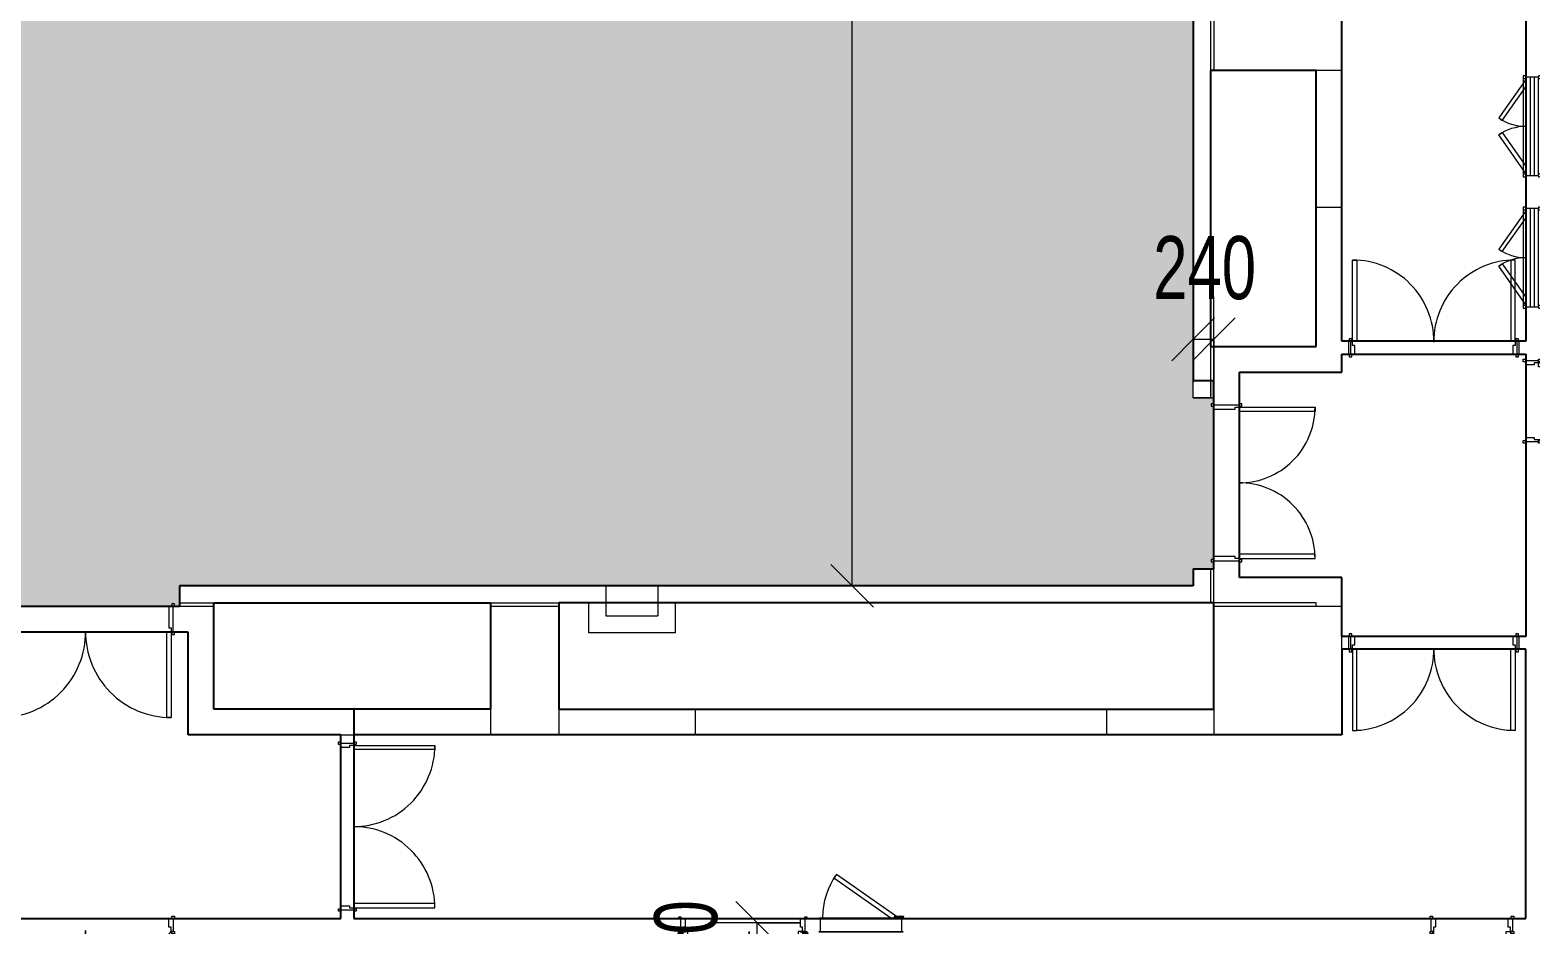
# Model space of a CAD drawing. Header units: millimetres. Extents: x 35540 to 832230, y -10956 to 416550.
# Drawn here: x 61339 to 78889, y 5632 to 16097 of the extents above; entities that cross this region are included whole.
import ezdxf

# ---------------------------------------------------------------- set-up
doc = ezdxf.new("R2010")
doc.units = ezdxf.units.MM
for name, color, linetype, lineweight in [('A-ANNO-DIMS', 211, 'Continuous', 5), ('A-ANNO-DIMS-500', 211, 'Continuous', 5), ('A-AREA-BNDY', 1, 'Continuous', 18), ('A-AREA-PATT', 32, 'Continuous', 5), ('A-DOOR', 31, 'Continuous', 5), ('A-DOOR-FRAM', 31, 'Continuous', 15), ('A-FLOR', 192, 'Continuous', 5), ('A-WALL', 113, 'Continuous', 5), ('S-COLS', 52, 'Continuous', 5)]:
    doc.layers.add(name, color=color, linetype=linetype, lineweight=lineweight)
doc.styles.add('Arial', font='arial.ttf', dxfattribs={"width": 0.7, "height": 737.649701})
doc.dimstyles.new('Linear_-_1_5mm_Arial', dxfattribs={"dimscale": 304.8, "dimtxt": 750, "dimasz": 1.64042, "dimexe": 1.64042, "dimexo": 0.0625, "dimgap": 0.82021, "dimtad": 1, "dimdec": 0, "dimzin": 0, "dimdsep": 46, "dimtxsty": 'Arial', "dimblk1": 'OBLIQUE', "dimblk2": 'OBLIQUE', "dimsah": 1, "dimcen": 0.09, "dimadec": 0, "dimazin": 0, "dimtfac": 1, "dimtdec": 4, "dimtix": 1, "dimtmove": 0, "dimatfit": 3, "dimfxl": 1.64042, "dimfxlon": 1, "dimtvp": 1, "dimtolj": 1, "dimtzin": 0, "dimarcsym": 2})

# ---------------------------------------------------------------- blocks, each defined once
blk = doc.blocks.new('DLN-Double Door-AP - _AP09_ 1100 x 2100 _WH_-14591878-G_F U_F_A_')
at = {"layer": 'A-DOOR'}
for p, q in [((575, 75), (-575, 75)), ((-575, 75), (-575, 25)), ((-575, 25), (-575, -25)), ((-575, 25), (575, 25)), ((575, 25), (575, 75)), ((575, -25), (575, 25)), ((-575, -25), (-575, -75)), ((-575, -25), (575, -25)), ((-575, -75), (575, -75)), ((-550, -75), (-99, -390)), ((-71, -350), (-463, -75)), ((71, -350), (463, -75)), ((550, -75), (99, -390)), ((575, -75), (575, -25)), ((-99, -390), (-71, -350)), ((99, -390), (71, -350))]:
    blk.add_line(p, q, dxfattribs=at)
for centre, start, end in [((-550, -75), 325, 359.9926), ((550, -75), 180.0074, 215)]:
    blk.add_arc(centre, 550, start, end, dxfattribs=at)
at = {"layer": 'A-DOOR-FRAM'}
for p, q in [((-560, 105), (-590, 105)), ((-590, 105), (-590, 75)), ((-590, 75), (-575, 75)), ((-560, 75), (-560, 105)), ((560, 105), (560, 75)), ((590, 105), (560, 105)), ((581, 75), (590, 75)), ((590, 75), (590, 105)), ((-575, -75), (-590, -75)), ((-590, -75), (-590, -105)), ((-590, -105), (-560, -105)), ((-560, -105), (-560, -75)), ((560, -75), (560, -105)), ((560, -105), (590, -105)), ((590, -75), (581, -75)), ((590, -105), (590, -75))]:
    blk.add_line(p, q, dxfattribs=at)
at = {"layer": 'A-DOOR-FRAM', "lineweight": 5}
for p, q in [((560, 105), (-560, 105)), ((-560, -105), (560, -105))]:
    blk.add_line(p, q, dxfattribs=at)
blk = doc.blocks.new('DLN-Double Door__X03_ - _M19_1900 x 2450 _WH_-16954910-G_F U_F_A_')
at = {"layer": 'A-DOOR'}
for p, q in [((-900, -75), (-950, -75)), ((-950, -75), (-950, -1025)), ((-900, -1025), (-900, -75)), ((900, -75), (950, -75)), ((900, -1025), (900, -75)), ((950, -75), (950, -1025)), ((-950, -1025), (-900, -1025)), ((950, -1025), (900, -1025))]:
    blk.add_line(p, q, dxfattribs=at)
for centre, start, end in [((-950, -75), 270, 0.5), ((950, -75), 179.5, 270)]:
    blk.add_arc(centre, 950, start, end, dxfattribs=at)
at = {"layer": 'A-DOOR-FRAM'}
for p, q in [((-960, 105), (-990, 105)), ((-990, 105), (-990, 75)), ((-990, 75), (-960, 75)), ((-925, 75), (-975, 75)), ((-975, 75), (-975, -75)), ((-960, 75), (-960, 105)), ((-925, -25), (-925, 75)), ((925, 75), (925, -25)), ((975, 75), (925, 75)), ((990, 105), (960, 105)), ((960, 105), (960, 75)), ((960, 75), (990, 75)), ((975, -75), (975, 75)), ((990, 75), (990, 105)), ((-960, -75), (-990, -75)), ((-990, -75), (-990, -105)), ((-990, -105), (-960, -105)), ((-975, -75), (-950, -75)), ((-960, -105), (-960, -75)), ((-950, -75), (-950, -25)), ((-950, -25), (-925, -25)), ((925, -25), (950, -25)), ((950, -25), (950, -75)), ((950, -75), (975, -75)), ((990, -75), (960, -75)), ((960, -75), (960, -105)), ((960, -105), (990, -105)), ((990, -105), (990, -75))]:
    blk.add_line(p, q, dxfattribs=at)
blk = doc.blocks.new('DLN-Double Door-AP - _AP09_ 1100 x 2100 _WH_-V1-G_F U_F_A_')
at = {"layer": 'A-DOOR'}
for p, q in [((575, 75), (-575, 75)), ((-575, 75), (-575, 25)), ((-575, 25), (-575, -25)), ((-575, 25), (575, 25)), ((575, 25), (575, 75)), ((575, -25), (575, 25)), ((-575, -25), (-575, -75)), ((-575, -25), (575, -25)), ((-575, -75), (575, -75)), ((-550, -75), (-99, -390)), ((-71, -350), (-463, -75)), ((71, -350), (463, -75)), ((550, -75), (99, -390)), ((575, -75), (575, -25)), ((-99, -390), (-71, -350)), ((99, -390), (71, -350))]:
    blk.add_line(p, q, dxfattribs=at)
for centre, start, end in [((-550, -75), 325, 359.9926), ((550, -75), 180.0074, 215)]:
    blk.add_arc(centre, 550, start, end, dxfattribs=at)
at = {"layer": 'A-DOOR-FRAM'}
for p, q in [((-560, 105), (-590, 105)), ((-590, 105), (-590, 75)), ((-590, 75), (-575, 75)), ((-560, 75), (-560, 105)), ((560, 105), (560, 75)), ((590, 105), (560, 105)), ((575, 75), (590, 75)), ((590, 75), (590, 105)), ((-575, -75), (-590, -75)), ((-590, -75), (-590, -105)), ((-590, -105), (-560, -105)), ((-560, -105), (-560, -75)), ((560, -75), (560, -105)), ((560, -105), (590, -105)), ((590, -75), (575, -75)), ((590, -105), (590, -75))]:
    blk.add_line(p, q, dxfattribs=at)
at = {"layer": 'A-DOOR-FRAM', "lineweight": 5}
for p, q in [((560, 105), (-560, 105)), ((-560, -105), (560, -105))]:
    blk.add_line(p, q, dxfattribs=at)
blk = doc.blocks.new('DLN-Single Door__X01_ - _M05a_ 900 x 2450 _WH_-16935530-G_F U_F_A_')
at = {"layer": 'A-DOOR'}
for p, q in [((-450, 975), (-400, 975)), ((-450, 75), (-450, 975)), ((-400, 975), (-400, 75)), ((-490, 105), (-460, 105)), ((-490, 75), (-490, 105)), ((-460, 75), (-490, 75)), ((-460, 105), (-460, 75)), ((-400, 75), (-450, 75)), ((460, 75), (460, 105)), ((460, 105), (490, 105)), ((490, 75), (460, 75)), ((490, 105), (490, 75)), ((-490, -75), (-460, -75)), ((-490, -105), (-490, -75)), ((-460, -105), (-490, -105)), ((-460, -75), (-460, -105)), ((460, -105), (460, -75)), ((460, -75), (490, -75)), ((490, -105), (460, -105)), ((490, -75), (490, -105))]:
    blk.add_line(p, q, dxfattribs=at)
blk.add_arc((-450, 75), 900, 359.5, 90, dxfattribs=at)
at = {"layer": 'A-DOOR-FRAM'}
for p, q in [((-475, 75), (-450, 75)), ((-475, -75), (-475, 75)), ((-450, 75), (-450, 25)), ((-450, 25), (-425, 25)), ((-425, 25), (-425, -75)), ((425, 25), (450, 25)), ((425, -75), (425, 25)), ((450, 75), (475, 75)), ((450, 25), (450, 75)), ((475, 75), (475, -75)), ((-425, -75), (-475, -75)), ((475, -75), (425, -75))]:
    blk.add_line(p, q, dxfattribs=at)
blk = doc.blocks.new('DLN-Double Door__X03_ - _M19_1900 x 2450 _WH_-16956328-G_F U_F_A_')
at = {"layer": 'A-DOOR'}
for p, q in [((-950, 1025), (-900, 1025)), ((-950, 75), (-950, 1025)), ((-900, 1025), (-900, 75)), ((900, 1025), (900, 75)), ((950, 1025), (900, 1025)), ((950, 75), (950, 1025)), ((-900, 75), (-950, 75)), ((900, 75), (950, 75))]:
    blk.add_line(p, q, dxfattribs=at)
for centre, start, end in [((-950, 75), 359.5, 90), ((950, 75), 90, 180.5)]:
    blk.add_arc(centre, 950, start, end, dxfattribs=at)
at = {"layer": 'A-DOOR-FRAM'}
for p, q in [((-990, 105), (-960, 105)), ((-990, 75), (-990, 105)), ((-960, 75), (-990, 75)), ((-975, 75), (-950, 75)), ((-975, -75), (-975, 75)), ((-960, 105), (-960, 75)), ((-950, 75), (-950, 25)), ((-950, 25), (-925, 25)), ((-925, 25), (-925, -75)), ((925, 25), (950, 25)), ((925, -75), (925, 25)), ((950, 75), (975, 75)), ((950, 25), (950, 75)), ((960, 75), (960, 105)), ((960, 105), (990, 105)), ((990, 75), (960, 75)), ((975, 75), (975, -75)), ((990, 105), (990, 75)), ((-990, -75), (-960, -75)), ((-990, -105), (-990, -75)), ((-960, -105), (-990, -105)), ((-925, -75), (-975, -75)), ((-960, -75), (-960, -105)), ((975, -75), (925, -75)), ((960, -105), (960, -75)), ((960, -75), (990, -75)), ((990, -105), (960, -105)), ((990, -75), (990, -105))]:
    blk.add_line(p, q, dxfattribs=at)
blk = doc.blocks.new('DLN-Access Panel__AP02_ - _AP02_ 900 x 1100 _WH_-14685773-G_F U_F_A_')
at = {"layer": 'A-DOOR'}
for p, q in [((-490, 85), (490, 85)), ((-490, 75), (-490, 85)), ((490, 75), (-490, 75)), ((490, 85), (490, 75)), ((-465, -95), (-503, -95)), ((-503, -95), (-503, -100)), ((-503, -100), (-465, -100)), ((-490, -75), (490, -75)), ((-490, -85), (-490, -75)), ((490, -85), (-490, -85)), ((-465, -85), (-465, -97)), ((-450, -97), (-450, -85)), ((-405, -95), (-443, -95)), ((-443, -95), (-443, -100)), ((-443, -100), (-405, -100)), ((-436, -85), (-421, -95)), ((-414, -100), (287, -591)), ((-405, -85), (-405, -97)), ((-390, -97), (-390, -85)), ((316, -550), (-349, -85)), ((490, -75), (490, -85)), ((287, -591), (316, -550))]:
    blk.add_line(p, q, dxfattribs=at)
for centre, radius, start, end in [((-458, -97), 7.5, 199.4712, 360), ((-458, -97), 7.5, 180, 0), ((-458, -97), 2, 180, 360), ((-398, -97), 7.5, 199.4712, 360), ((-398, -97), 7.5, 180, 0), ((-398, -97), 2, 180, 360), ((-450, -75), 900, 325, 359.3465)]:
    blk.add_arc(centre, radius, start, end, dxfattribs=at)
at = {"layer": 'A-DOOR-FRAM', "lineweight": 5}
for p, q in [((-475, -75), (-475, 75)), ((475, 75), (475, -75))]:
    blk.add_line(p, q, dxfattribs=at)
blk = doc.blocks.new('DLN-Double Door__X03_ - _M52_1800 x 2450 _WH_-16954923-G_F U_F_A_')
at = {"layer": 'A-DOOR'}
for p, q in [((-835, -150), (-885, -150)), ((-885, -150), (-885, -1035)), ((-835, -1035), (-835, -150)), ((835, -150), (885, -150)), ((835, -1035), (835, -150)), ((885, -150), (885, -1035)), ((-885, -1035), (-835, -1035)), ((885, -1035), (835, -1035))]:
    blk.add_line(p, q, dxfattribs=at)
for centre, start, end in [((-885, -150), 270, 0.5), ((885, -150), 179.5, 270)]:
    blk.add_arc(centre, 885, start, end, dxfattribs=at)
at = {"layer": 'A-DOOR-FRAM'}
for p, q in [((-895, 180), (-925, 180)), ((-925, 180), (-925, 150)), ((-895, 150), (-895, 180)), ((925, 180), (895, 180)), ((895, 180), (895, 150)), ((925, 150), (925, 180)), ((-925, 150), (-895, 150)), ((-860, 150), (-910, 150)), ((-910, 150), (-910, -150)), ((-860, -100), (-860, 150)), ((860, 150), (860, -100)), ((910, 150), (860, 150)), ((895, 150), (925, 150)), ((910, -150), (910, 150)), ((-895, -150), (-925, -150)), ((-925, -150), (-925, -180)), ((-910, -150), (-885, -150)), ((-895, -180), (-895, -150)), ((-885, -150), (-885, -100)), ((-885, -100), (-860, -100)), ((860, -100), (885, -100)), ((885, -100), (885, -150)), ((885, -150), (910, -150)), ((925, -150), (895, -150)), ((895, -150), (895, -180)), ((925, -180), (925, -150)), ((-925, -180), (-895, -180)), ((895, -180), (925, -180))]:
    blk.add_line(p, q, dxfattribs=at)
blk = doc.blocks.new('DLN-Double Door__X03_ - _M18_2000 x 2450 _WH_-16954924-G_F U_F_A_')
at = {"layer": 'A-DOOR'}
for p, q in [((-950, -150), (-1000, -150)), ((-1000, -150), (-1000, -1150)), ((-950, -1150), (-950, -150)), ((950, -150), (1000, -150)), ((950, -1150), (950, -150)), ((1000, -150), (1000, -1150)), ((-1000, -1150), (-950, -1150)), ((1000, -1150), (950, -1150))]:
    blk.add_line(p, q, dxfattribs=at)
for centre, start, end in [((-1000, -150), 270, 0.5), ((1000, -150), 179.5, 270)]:
    blk.add_arc(centre, 1000, start, end, dxfattribs=at)
at = {"layer": 'A-DOOR-FRAM'}
for p, q in [((-1010, 180), (-1040, 180)), ((-1040, 180), (-1040, 150)), ((-1010, 150), (-1010, 180)), ((1040, 180), (1010, 180)), ((1010, 180), (1010, 150)), ((1040, 150), (1040, 180)), ((-1040, 150), (-1010, 150)), ((-975, 150), (-1025, 150)), ((-1025, 150), (-1025, -150)), ((-975, -100), (-975, 150)), ((975, 150), (975, -100)), ((1025, 150), (975, 150)), ((1010, 150), (1040, 150)), ((1025, -150), (1025, 150)), ((-1010, -150), (-1040, -150)), ((-1040, -150), (-1040, -180)), ((-1025, -150), (-1000, -150)), ((-1010, -180), (-1010, -150)), ((-1000, -150), (-1000, -100)), ((-1000, -100), (-975, -100)), ((975, -100), (1000, -100)), ((1000, -100), (1000, -150)), ((1000, -150), (1025, -150)), ((1040, -150), (1010, -150)), ((1010, -150), (1010, -180)), ((1040, -180), (1040, -150)), ((-1040, -180), (-1010, -180)), ((1010, -180), (1040, -180))]:
    blk.add_line(p, q, dxfattribs=at)
blk = doc.blocks.new('DLN-Double Door__X03_ - _M47_2000 x 2450 _WH_-16954904-G_F U_F_A_')
at = {"layer": 'A-DOOR'}
for p, q in [((-1819, 649), (-1790, 690)), ((-1040, 103), (-1819, 649)), ((-1790, 690), (-971, 116)), ((1790, 690), (971, 116)), ((1040, 103), (1819, 649)), ((1819, 649), (1790, 690)), ((-1000, 75), (-1010, 82)), ((-971, 116), (-1000, 75)), ((971, 116), (1000, 75)), ((1000, 75), (1010, 82))]:
    blk.add_line(p, q, dxfattribs=at)
for centre, start, end in [((-1000, 75), 359.5, 145), ((1000, 75), 35, 180.5)]:
    blk.add_arc(centre, 1000, start, end, dxfattribs=at)
at = {"layer": 'A-DOOR-FRAM'}
for p, q in [((-1040, 105), (-1010, 105)), ((-1040, 75), (-1040, 105)), ((-1010, 75), (-1040, 75)), ((-1025, 75), (-1000, 75)), ((-1025, -75), (-1025, 75)), ((-1010, 105), (-1010, 75)), ((-1000, 75), (-1000, 25)), ((-1000, 25), (-975, 25)), ((-975, 25), (-975, -75)), ((975, 25), (1000, 25)), ((975, -75), (975, 25)), ((1000, 75), (1025, 75)), ((1000, 25), (1000, 75)), ((1010, 75), (1010, 105)), ((1010, 105), (1040, 105)), ((1040, 75), (1010, 75)), ((1025, 75), (1025, -75)), ((1040, 105), (1040, 75)), ((-1040, -75), (-1010, -75)), ((-1040, -105), (-1040, -75)), ((-1010, -105), (-1040, -105)), ((-975, -75), (-1025, -75)), ((-1010, -75), (-1010, -105)), ((1025, -75), (975, -75)), ((1010, -105), (1010, -75)), ((1010, -75), (1040, -75)), ((1040, -105), (1010, -105)), ((1040, -75), (1040, -105))]:
    blk.add_line(p, q, dxfattribs=at)
blk = doc.blocks.new('M_Double-Uneven - 850 X 600 X 2150 _M53_-18821348-G_F U_F_A_')
at = {"layer": 'A-DOOR', "lineweight": 15}
for p, q in [((-1348, 75), (-1298, 75)), ((-1348, -76), (-1348, 75)), ((-1298, 75), (-1298, -24)), ((52, 75), (102, 75)), ((52, -24), (52, 75)), ((102, 75), (102, -76)), ((-1323, -24), (-1323, -76)), ((-1298, -24), (-1323, -24)), ((-1323, -75), (-1323, -873)), ((-1323, -75), (-1272, -75)), ((-1272, -75), (-1272, -874)), ((26, -75), (26, -725)), ((77, -75), (26, -75)), ((77, -24), (52, -24)), ((77, -76), (77, -24)), ((77, -75), (77, -725)), ((-1323, -873), (-1297, -873)), ((77, -725), (26, -725))]:
    blk.add_line(p, q, dxfattribs=at)
at = {"layer": 'A-DOOR'}
for p, q in [((-1348, -96), (-1385, -96)), ((-1385, -96), (-1385, -101)), ((-1385, -101), (-1348, -101)), ((-1295, -76), (-1348, -76)), ((-1348, -76), (-1348, -99)), ((-1333, -99), (-1333, -81)), ((-1333, -81), (-1295, -81)), ((-1295, -81), (-1295, -76)), ((102, -76), (49, -76)), ((49, -76), (49, -81)), ((49, -81), (87, -81)), ((87, -81), (87, -99)), ((102, -99), (102, -76)), ((140, -96), (102, -96)), ((102, -101), (140, -101)), ((140, -101), (140, -96))]:
    blk.add_line(p, q, dxfattribs=at)
for centre, radius, start, end in [((-1340, -99), 7.5, 199.4712, 360), ((-1340, -99), 7.5, 180, 360), ((-1340, -99), 2, 180, 360), ((-1348, -75), 800, 271.7908, 0), ((102, -75), 650, 180, 267.7958), ((94, -99), 7.5, 180, 340.5288), ((94, -99), 7.5, 180, 0), ((94, -99), 2, 180, 0)]:
    blk.add_arc(centre, radius, start, end, dxfattribs=at)
at = {"layer": 'A-DOOR-FRAM'}
for p, q in [((-1373, 96), (-1348, 96)), ((-1373, 76), (-1373, 96)), ((-1348, 76), (-1373, 76)), ((-1348, 96), (-1348, 76)), ((102, 76), (102, 96)), ((102, 96), (127, 96)), ((127, 76), (102, 76)), ((127, 96), (127, 76)), ((-1373, -76), (-1348, -76)), ((-1373, -96), (-1373, -76)), ((102, -76), (127, -76)), ((127, -76), (127, -96))]:
    blk.add_line(p, q, dxfattribs=at)
blk = doc.blocks.new('DIMBLOCK26-G_F U_F_A_')
at = {"layer": 'A-ANNO-DIMS-500'}
for p, q in [((70960, 29867), (70710, 30117)), ((70460, 29867), (71460, 29867)), ((70960, 29867), (70460, 29867)), ((70960, 9597), (70960, 29867)), ((70960, 29867), (71210, 29617)), ((70960, 9597), (70710, 9847)), ((70460, 9597), (71460, 9597)), ((70960, 9597), (70460, 9597)), ((70960, 9597), (71210, 9347))]:
    blk.add_line(p, q, dxfattribs=at)
at = {"layer": 'A-ANNO-DIMS-500', "color": 0, "insert": (69753, 18752), "char_height": 737.6, "width": 2353.85, "attachment_point": 1, "rotation": 90, "line_spacing_factor": 0.938532, "style": 'Arial'}
blk.add_mtext('20270', dxfattribs=at)
blk = doc.blocks.new('_Oblique')
at = {"color": 0, "linetype": 'ByBlock', "lineweight": -2}
blk.add_line((-0.5, -0.5), (0.5, 0.5), dxfattribs=at)
blk = doc.blocks.new('DIMBLOCK27-G_F U_F_A_')
at = {"layer": 'A-ANNO-DIMS-500'}
for p, q in [((74949, 12981), (74949, 11981)), ((74949, 12481), (74949, 12981)), ((75189, 11981), (75189, 12981)), ((74949, 12481), (75199, 12731)), ((75189, 12481), (75439, 12731)), ((74949, 12481), (74699, 12231)), ((75189, 12481), (74939, 12231)), ((74949, 12481), (75189, 12481)), ((75189, 12481), (75189, 11981))]:
    blk.add_line(p, q, dxfattribs=at)
at = {"layer": 'A-ANNO-DIMS-500', "color": 0, "insert": (74481, 13688), "char_height": 737.6, "width": 1412.31, "attachment_point": 1, "line_spacing_factor": 0.938532, "style": 'Arial'}
blk.add_mtext('240', dxfattribs=at)
blk = doc.blocks.new('DIMBLOCK54-G_F U_F_A_')
at = {"layer": 'A-ANNO-DIMS-500'}
for p, q in [((69848, 5657), (69598, 5907)), ((70348, 5657), (69348, 5657)), ((69848, 4957), (69848, 5657)), ((69848, 5657), (70098, 5407)), ((69848, 5657), (70348, 5657)), ((69848, 4957), (69598, 5207)), ((70348, 4957), (69348, 4957)), ((69848, 4957), (70098, 4707)), ((69848, 4957), (70348, 4957))]:
    blk.add_line(p, q, dxfattribs=at)
at = {"layer": 'A-ANNO-DIMS-500', "color": 0, "insert": (68642, 4719), "char_height": 737.6, "width": 1412.31, "attachment_point": 1, "rotation": 90, "line_spacing_factor": 0.938532, "style": 'Arial'}
blk.add_mtext('700', dxfattribs=at)

msp = doc.modelspace()

# ---------------------------------------------------------------- hatches: boundary and pattern name
at = {"layer": 'A-AREA-PATT'}
h = msp.add_hatch(color=231, dxfattribs=at)
h.paths.add_polyline_path([(51158.1, 9357.5), (52476.8, 9362), (52476.8, 9387.5), (52506.8, 9387.5), (52506.8, 9357.5), (52541.8, 9357.5), (52541.8, 9597.5), (57189.3, 9597.5), (57189.3, 9607.5), (57669.3, 9607.5), (57674.3, 9597.5), (60889.3, 9597.5), (60889.3, 9357.5), (60949.3, 9357.5), (60949.3, 9387.5), (60979.3, 9387.5), (60979.3, 9357.5), (62999.3, 9359), (62999.3, 9387.5), (63029.3, 9387.5), (63029.3, 9357.5), (63089.3, 9357.5), (63089.3, 9597.5), (74949.3, 9597.8), (74949.3, 9797.5), (75189.3, 9797.5), (75189.3, 9877.5), (75159.3, 9877.5), (75159.3, 9907.5), (75189.3, 9907.5), (75189.3, 11697.5), (75159.3, 11697.5), (75159.8, 11727.5), (75189.3, 11727.5), (75189.3, 11997.5), (75149.3, 11997.5), (75149.3, 11797.5), (74949.3, 11797.5), (74949.3, 27667.5), (75149.3, 27667.5), (75149.3, 27467.5), (75189.3, 27467.5), (75189.3, 27732.5), (75159.3, 27732.5), (75159.3, 27762.5), (75189.3, 27762.5), (75189.3, 29552.5), (75159.3, 29552.5), (75159.3, 29582.5), (75189.3, 29582.5), (75189.3, 29667.5), (74949.3, 29667.5), (74944.3, 29857.5), (73979.3, 29857.5), (73979.3, 29867.5), (62529.3, 29867.5), (62529.3, 29837.5), (62499.3, 29837.5), (62499.3, 29867.5), (60479.3, 29867.5), (60477.5, 29837.5), (60449.3, 29837.5), (60449.3, 29867.5), (52539.2, 29867.7), (52539.3, 30107.4), (52479.3, 30107.4), (52478, 30077.5), (52449.3, 30077.5), (52449.3, 30107.4), (50438.8, 30107.5), (50438.8, 29867.5), (43589.3, 29867.5), (43589.3, 30107.5), (43554.3, 30107.5), (43550.3, 30077.5), (43524.3, 30077.5), (43524.3, 30107.5), (42254.3, 30107.5), (42254.3, 30077.5), (42224.3, 30077.5), (42224.3, 30107.5), (42189.3, 30107.5), (42189.3, 29867.5), (41679.3, 29866.6), (41679.4, 9597.5), (42150.3, 9597.5), (42150.3, 9357.5), (42185.3, 9357.5), (42185.3, 9387.5), (42215.3, 9387.5), (42215.3, 9357.5), (43485.3, 9357.5), (43485.3, 9387.5), (43515.3, 9387.5), (43515.3, 9357.5), (43550.3, 9357.5), (43550.3, 9597.5), (44076.5, 9597.5), (44082, 9357.5), (44091.5, 9357.5), (44091.5, 9387.5), (44141.5, 9384.7), (44141.5, 9357.5), (48261.5, 9361.2), (48261.5, 9387.5), (48311.5, 9387.5), (48311.5, 9357.5), (48326.5, 9357.5), (48326.5, 9597.5), (50361.8, 9597.5), (50367.4, 9357.5), (50426.8, 9357.5), (50426.8, 9387.5), (50456.8, 9387.5), (50456.8, 9357.5), (50491.8, 9357.5)], flags=0)
h.paths.add_polyline_path([(41819.4, 11718.6), (41685.4, 11724.5), (41685.4, 11747.5), (41819.4, 11743.1), (41819.4, 11719.5)], flags=0)
h.paths.add_polyline_path([(41819.4, 17718.6), (41685.4, 17724.5), (41685.4, 17747.5), (41819.4, 17743.1), (41819.4, 17719.5)], flags=0)
h.paths.add_polyline_path([(41819.4, 21718.6), (41685.4, 21724.5), (41685.4, 21747.5), (41819.4, 21743.1), (41819.4, 21719.5)], flags=0)
h.paths.add_polyline_path([(41819.4, 27718.6), (41685.4, 27724.5), (41685.4, 27747.5), (41819.4, 27743.1), (41819.4, 27719.5)], flags=0)

# ---------------------------------------------------------------- linework, layer by layer
at = {"layer": 'A-AREA-BNDY', "color": 7, "lineweight": 25}
for p, q in [((74949.3, 27467.5), (74949.3, 11997.5)), ((76689.3, 12457.5), (76689.3, 25957.5)), ((78839.3, 25957.5), (78839.3, 12457.5)), ((76389.3, 15624.2), (75149.3, 15624.2)), ((75149.3, 15624.2), (75149.3, 12397.5)), ((76389.3, 12397.5), (76389.3, 15624.2)), ((75149.3, 12397.5), (76389.3, 12397.5)), ((78839.3, 12457.5), (76689.3, 12457.5)), ((76689.3, 12097.5), (76689.3, 12307.5)), ((76689.3, 12307.5), (78839.3, 12307.5)), ((78839.3, 12307.5), (78839.3, 9007.5)), ((74949.3, 11997.5), (75189.3, 11997.5)), ((75189.3, 9797.5), (75189.3, 11997.5)), ((75489.3, 9697.5), (75489.3, 12097.5)), ((75489.3, 12097.5), (76689.3, 12097.5)), ((74949.3, 9797.5), (75189.3, 9797.5)), ((74949.3, 9797.5), (74949.3, 9597.5)), ((76689.3, 9697.5), (75489.3, 9697.5)), ((76689.3, 9007.5), (76689.3, 9697.5)), ((74949.3, 9597.5), (63089.3, 9597.5)), ((63089.3, 9597.5), (63089.3, 9357.5)), ((63089.3, 9357.5), (60889.3, 9357.5)), ((63489.3, 9397.5), (66726.8, 9397.5)), ((63489.3, 8157.5), (63489.3, 9397.5)), ((66726.8, 9397.5), (66726.8, 8157.5)), ((67526.8, 9397.5), (67526.8, 8157.5)), ((75189.3, 9397.5), (67526.8, 9397.5)), ((75189.3, 8157.5), (75189.3, 9397.5)), ((63189.3, 9057.5), (60789.3, 9057.5)), ((63189.3, 7857.5), (63189.3, 9057.5)), ((78839.3, 9007.5), (76689.3, 9007.5)), ((78839.3, 8857.5), (76689.3, 8857.5)), ((76689.3, 8857.5), (76689.3, 7857.5)), ((78839.3, 5707.5), (78839.3, 8857.5)), ((66726.8, 8157.5), (63489.3, 8157.5)), ((67526.8, 8157.5), (75189.3, 8157.5)), ((64976.8, 7857.5), (63189.3, 7857.5)), ((64976.8, 5707.5), (64976.8, 7857.5)), ((65126.8, 7857.5), (65126.8, 5707.5)), ((76689.3, 7857.5), (65126.8, 7857.5)), ((59814.3, 5707.5), (64976.8, 5707.5)), ((65126.8, 5707.5), (78839.3, 5707.5))]:
    msp.add_line(p, q, dxfattribs=at)
at = {"layer": 'A-FLOR'}
for p, q in [((76774.3, 12457.5), (76689.3, 12457.5)), ((76764.3, 12307.5), (76689.3, 12307.5)), ((76764.3, 12457.5), (76764.3, 12307.5)), ((76814.3, 12457.5), (78714.3, 12457.5)), ((78839.3, 12457.5), (78754.3, 12457.5)), ((78764.3, 12307.5), (78764.3, 12457.5)), ((78839.3, 12307.5), (78764.3, 12307.5)), ((75189.3, 11792.5), (74949.3, 11792.5)), ((75189.3, 9942.5), (75189.3, 11662.5)), ((75149.3, 9797.5), (75189.3, 9797.5)), ((61014.3, 9357.5), (62964.3, 9357.5)), ((63089.3, 9357.5), (63089.3, 9397.5)), ((76689.3, 9007.5), (76764.3, 9007.5)), ((76764.3, 9007.5), (76764.3, 8857.5)), ((78764.3, 8857.5), (78764.3, 9007.5)), ((78764.3, 9007.5), (78839.3, 9007.5)), ((76774.3, 8857.5), (76689.3, 8857.5)), ((76814.3, 8857.5), (78714.3, 8857.5)), ((78839.3, 8857.5), (78754.3, 8857.5)), ((65126.8, 7732.5), (65126.8, 5832.5)), ((69004.3, 5707.5), (70354.3, 5707.5))]:
    msp.add_line(p, q, dxfattribs=at)
at = {"layer": 'A-WALL', "lineweight": 18}
for p, q in [((74949.3, 11797.5), (74949.3, 27667.5)), ((75149.3, 27667.5), (75149.3, 11797.5)), ((78839.3, 15560), (78839.3, 22493)), ((78839.3, 14380), (78839.3, 14025)), ((76389.3, 12397.5), (76389.3, 14024.2)), ((76689.3, 14024.2), (76689.3, 12457.5)), ((78839.3, 12845), (78839.3, 12457.5)), ((75189.3, 12397.5), (76389.3, 12397.5)), ((75189.3, 12397.5), (75189.3, 11727.5)), ((76689.3, 12307.5), (76689.3, 12097.5)), ((78839.3, 12307.5), (78839.3, 12247.5)), ((76689.3, 12097.5), (75489.3, 12097.5)), ((75489.3, 12097.5), (75489.3, 11727.5)), ((75149.3, 11797.5), (74949.3, 11797.5)), ((78839.3, 11267.5), (78839.3, 9007.5)), ((75189.3, 9397.5), (75189.3, 9877.5)), ((75489.3, 9697.5), (75489.3, 9877.5)), ((75149.3, 9797.5), (74949.3, 9797.5)), ((74949.3, 9597.5), (74949.3, 9797.5)), ((75149.3, 9797.5), (75149.3, 9397.5)), ((75489.3, 9697.5), (76389.3, 9697.5)), ((63089.3, 9597.5), (68076.8, 9597.5)), ((63089.3, 9597.5), (63089.3, 9397.5)), ((68076.8, 9597.5), (68076.8, 9247.5)), ((74949.3, 9597.5), (68686.8, 9597.5)), ((68686.8, 9597.5), (68686.8, 9247.5)), ((63489.3, 9357.5), (63029.3, 9357.5)), ((63089.3, 9397.5), (68076.8, 9397.5)), ((63489.3, 9357.5), (63489.3, 8157.5)), ((67876.8, 9047.5), (67876.8, 9397.5)), ((75149.3, 9397.5), (68686.8, 9397.5)), ((68886.8, 9397.5), (68886.8, 9047.5)), ((76389.3, 9397.5), (75189.3, 9397.5)), ((68076.8, 9247.5), (68686.8, 9247.5)), ((63029.3, 9057.5), (63189.3, 9057.5)), ((63189.3, 7857.5), (63189.3, 9057.5)), ((68886.8, 9047.5), (67876.8, 9047.5)), ((78839.3, 8857.5), (78839.3, 5707.5)), ((65126.8, 8157.5), (63489.3, 8157.5)), ((65134.3, 7857.5), (65134.3, 8157.5)), ((69126.8, 8157.5), (73939.3, 8157.5)), ((63189.3, 7857.5), (65126.8, 7857.5)), ((64976.8, 7857.5), (64976.8, 7772.5)), ((65126.8, 7857.5), (65126.8, 7772.5)), ((73939.3, 7857.5), (69126.8, 7857.5)), ((64976.8, 5707.5), (64976.8, 5792.5)), ((65126.8, 5707.5), (65126.8, 5792.5)), ((64976.8, 5707.5), (63029.3, 5707.5)), ((68954.3, 5707.5), (65126.8, 5707.5)), ((70404.3, 5707.5), (70571.8, 5707.5)), ((71551.8, 5707.5), (77719.3, 5707.5)), ((78839.3, 5707.5), (78699.3, 5707.5))]:
    msp.add_line(p, q, dxfattribs=at)
at = {"layer": 'A-WALL', "color": 253, "lineweight": 20}
for p, q in [((76389.3, 14024.2), (76389.3, 15624.2)), ((76689.3, 14024.2), (76689.3, 15624.2)), ((76389.3, 14024.2), (76689.3, 14024.2)), ((76389.3, 9697.5), (76689.3, 9697.5)), ((76689.3, 9697.5), (76689.3, 9357.5)), ((76389.3, 9357.5), (76389.3, 9397.5)), ((65126.8, 7857.5), (65126.8, 8157.5)), ((65126.8, 8157.5), (66726.8, 8157.5)), ((69126.8, 8157.5), (67526.8, 8157.5)), ((69126.8, 7857.5), (69126.8, 8157.5)), ((73939.3, 7857.5), (73939.3, 8157.5)), ((73939.3, 8157.5), (75189.3, 8157.5)), ((65126.8, 7857.5), (66726.8, 7857.5)), ((69126.8, 7857.5), (67526.8, 7857.5)), ((75189.3, 7857.5), (73939.3, 7857.5))]:
    msp.add_line(p, q, dxfattribs=at)
at = {"layer": 'A-WALL'}
for p, q in [((78839.3, 11332.5), (78839.3, 12182.5)), ((68076.8, 9597.5), (68686.8, 9597.5)), ((68686.8, 9397.5), (68076.8, 9397.5)), ((77784.3, 5707.5), (78634.3, 5707.5))]:
    msp.add_line(p, q, dxfattribs=at)
at = {"layer": 'S-COLS', "color": 253, "lineweight": 20}
for p, q in [((75189.3, 16424.2), (75189.3, 15624.2)), ((76689.3, 15624.2), (76689.3, 16424.2)), ((76389.3, 15624.2), (75189.3, 15624.2)), ((67526.8, 9357.5), (66726.8, 9357.5)), ((66726.8, 9357.5), (66726.8, 8157.5)), ((67526.8, 9357.5), (67526.8, 8157.5)), ((76389.3, 9357.5), (75189.3, 9357.5)), ((75189.3, 9357.5), (75189.3, 8157.5)), ((76689.3, 7857.5), (76689.3, 9357.5)), ((66726.8, 7857.5), (67526.8, 7857.5)), ((76689.3, 7857.5), (75189.3, 7857.5))]:
    msp.add_line(p, q, dxfattribs=at)
at = {"layer": 'S-COLS', "color": 9}
for p, q in [((76689.3, 15624.2), (76389.3, 15624.2)), ((76689.3, 9357.5), (76389.3, 9357.5)), ((66726.8, 8157.5), (66726.8, 7857.5)), ((67526.8, 8157.5), (67526.8, 7857.5)), ((75189.3, 8157.5), (75189.3, 7857.5))]:
    msp.add_line(p, q, dxfattribs=at)

# ---------------------------------------------------------------- block references
at = {"layer": 'A-DOOR'}
for name, p, rotation in [('DLN-Double Door-AP - _AP09_ 1100 x 2100 _WH_-14591878-G_F U_F_A_', (78914.3, 14970), 270), ('DLN-Double Door-AP - _AP09_ 1100 x 2100 _WH_-V1-G_F U_F_A_', (78914.3, 13435), 270), ('DLN-Double Door__X03_ - _M19_1900 x 2450 _WH_-16954910-G_F U_F_A_', (77764.3, 12382.5), 180), ('DLN-Single Door__X01_ - _M05a_ 900 x 2450 _WH_-16935530-G_F U_F_A_', (78914.3, 11757.5), 270), ('DLN-Double Door__X03_ - _M52_1800 x 2450 _WH_-16954923-G_F U_F_A_', (75339.3, 10802.5), 89.99999999999997), ('DLN-Double Door__X03_ - _M19_1900 x 2450 _WH_-16956328-G_F U_F_A_', (65051.8, 6782.5), 270), ('DLN-Access Panel__AP02_ - _AP02_ 900 x 1100 _WH_-14685773-G_F U_F_A_', (71061.8, 5632.5), 180), ('DLN-Double Door__X03_ - _M47_2000 x 2450 _WH_-16954904-G_F U_F_A_', (61989.3, 5632.5), 180), ('DLN-Single Door__X01_ - _M05a_ 900 x 2450 _WH_-16935530-G_F U_F_A_', (78209.3, 5632.5), 180)]:
    msp.add_blockref(name, p, dxfattribs=dict(at, rotation=rotation))
for name, p in [('DLN-Double Door__X03_ - _M18_2000 x 2450 _WH_-16954924-G_F U_F_A_', (61989.3, 9207.5)), ('DLN-Double Door__X03_ - _M19_1900 x 2450 _WH_-16954910-G_F U_F_A_', (77764.3, 8932.5)), ('M_Double-Uneven - 850 X 600 X 2150 _M53_-18821348-G_F U_F_A_', (70302.3, 5632.5))]:
    msp.add_blockref(name, p, dxfattribs=at)

# ---------------------------------------------------------------- dimensions: what is measured, and where the dimension line sits
at = {"layer": 'A-ANNO-DIMS'}
for base, p1, p2, override, picture, middle in [((70960.2, 29867.5), (70460.2, 9597.5), (70460.2, 29867.5), {"dimpost": '<>', "dimfxl": 20269.999876}, 'DIMBLOCK26-G_F U_F_A_', (70333.6, 19732.5)), ((69848.4, 5657.5), (70348.4, 4957.5), (70348.4, 5657.5), {"dimpost": '<>', "dimfxl": 700}, 'DIMBLOCK54-G_F U_F_A_', (69221.8, 5307.5))]:
    dim = msp.add_linear_dim(base=base, p1=p1, p2=p2, angle=90, dimstyle='Linear_-_1_5mm_Arial', override=override, dxfattribs=at)
    dim.commit()
    dim.dimension.update_dxf_attribs({"geometry": picture, "text_midpoint": middle})
dim = msp.add_linear_dim(base=(75189.3, 12480.9), p1=(74949.3, 12980.9), p2=(75189.3, 11980.9), dimstyle='Linear_-_1_5mm_Arial', override={"dimpost": '<>', "dimfxl": 1028.396804}, dxfattribs=at)
dim.commit()
dim.dimension.update_dxf_attribs({"geometry": 'DIMBLOCK27-G_F U_F_A_', "text_midpoint": (75069.3, 13107.5)})

doc.saveas('drawing.dxf')
